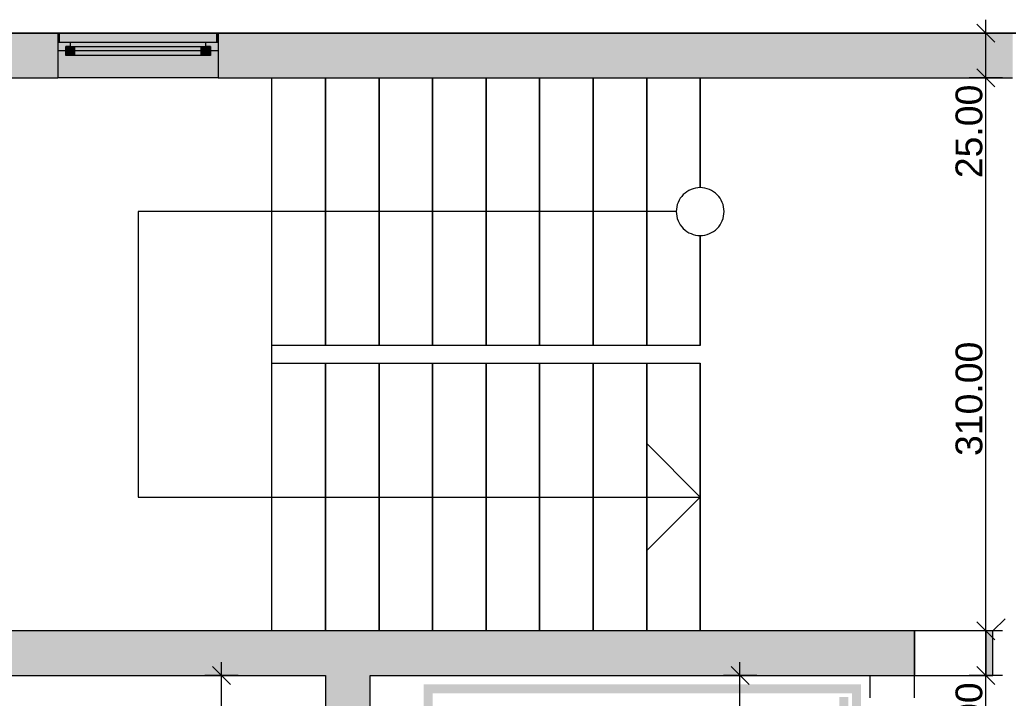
# Model space of a CAD drawing. Header units: millimetres. Extents: x 5493291 to 5652041, y -5155064 to -5098765.
# Drawn here: x 5597843 to 5603382, y -5116019 to -5112216 of the extents above; entities that cross this region are included whole.
import ezdxf

# ---------------------------------------------------------------- set-up
doc = ezdxf.new("R2010")
doc.units = ezdxf.units.MM
doc.header["$MEASUREMENT"] = 0
doc.layers.add('Drawing & Figure', color=7, linetype='Continuous')
doc.layers.add('Drawing & Figure_Pen_No__1', color=7, linetype='Continuous', lineweight=13)
doc.layers.add('Drawing & Figure_Pen_No__2', color=8, linetype='Continuous', lineweight=13)
for name, color, linetype, lineweight, true_color in [('Drawing & Figure_Pen_No__145', 7, 'Continuous', 13, 0x0077b0), ('Drawing & Figure_Pen_No__181', 7, 'Continuous', 5, 0x282828), ('Drawing & Figure_Pen_No__61', 7, 'Continuous', 13, 0x6a6a6a)]:
    doc.layers.add(name, color=color, linetype=linetype, lineweight=lineweight, true_color=true_color)
doc.styles.add('GENERATED_STYLE_2', font='arial.ttf')

msp = doc.modelspace()

# ---------------------------------------------------------------- hatches: boundary and pattern name
at = {"layer": 'Drawing & Figure', "linetype": 'Continuous', "lineweight": 0, "true_color": 0x7f7f7f}
for points in [[(5598055.7, -5112291.2), (5597755.7, -5112291.2), (5597755.7, -5112541.2), (5598055.7, -5112541.2), (5598055.7, -5112391.2), (5598055.7, -5112341.2)], [(5598955.7, -5112391.2), (5598955.7, -5112541.2), (5603406, -5112541.2), (5603406, -5112391.2), (5603406, -5112341.2), (5603406, -5112291.2), (5598955.7, -5112291.2), (5598955.7, -5112341.2)], [(5597755.7, -5115891.3), (5602856, -5115891.3), (5602856, -5115641.3), (5597755.7, -5115641.3)], [(5599805.7, -5117991.4), (5599805.7, -5115891.3), (5599556.2, -5115891.3), (5599556.2, -5117991.4)]]:
    msp.add_hatch(color=8, dxfattribs=at).paths.add_polyline_path(points)
at = {"layer": 'Drawing & Figure_Pen_No__1', "linetype": 'Continuous', "lineweight": 0, "true_color": 0xffffff}
for points in [[(5598955.7, -5112341.2), (5598955.7, -5112291.2), (5598946.2, -5112291.2), (5598065.8, -5112291.2), (5598055.7, -5112291.2), (5598055.7, -5112341.2)], [(5598055.7, -5112291.2), (5598055.7, -5112341.2), (5598065.8, -5112341.2), (5598065.8, -5112291.2)], [(5598946.2, -5112291.2), (5598946.2, -5112341.2), (5598955.7, -5112341.2), (5598955.7, -5112291.2)], [(5598055.7, -5112341.2), (5598055.7, -5112391.2), (5598055.7, -5112541.2), (5598955.7, -5112541.2), (5598955.7, -5112391.2), (5598955.7, -5112341.2)], [(5598055.7, -5112341.2), (5598055.7, -5112391.2), (5598100.9, -5112391.2), (5598100.9, -5112366.2), (5598125.8, -5112366.2), (5598125.8, -5112341.2)], [(5598100.9, -5112366.2), (5598100.9, -5112416.2), (5598150.8, -5112416.2), (5598150.8, -5112366.2)], [(5598150.8, -5112416.2), (5598860.6, -5112416.2), (5598860.6, -5112366.2), (5598886.2, -5112366.2), (5598886.2, -5112341.2), (5598125.8, -5112341.2), (5598125.8, -5112366.2), (5598150.8, -5112366.2)], [(5598150.8, -5112366.2), (5598150.8, -5112416.2), (5598860.6, -5112416.2), (5598860.6, -5112366.2)], [(5598911.1, -5112416.2), (5598911.1, -5112366.2), (5598860.6, -5112366.2), (5598860.6, -5112416.2)], [(5598955.7, -5112391.2), (5598955.7, -5112341.2), (5598886.2, -5112341.2), (5598886.2, -5112366.2), (5598911.1, -5112366.2), (5598911.1, -5112391.2)], [(5603255.8, -5115891.3), (5603296.2, -5115891.3), (5603296.2, -5115641.3), (5603255.8, -5115641.3)]]:
    msp.add_hatch(color=7, dxfattribs=at).paths.add_polyline_path(points)
at = {"layer": 'Drawing & Figure_Pen_No__1', "linetype": 'Continuous', "lineweight": 0, "true_color": 0x000000}
for points in [[(5600105.7, -5117941.4), (5602556, -5117941.4), (5602556, -5117741.4), (5602506.1, -5117741.4), (5602506.1, -5117891.4), (5600156.2, -5117891.4), (5600156.2, -5115991.3), (5602506.1, -5115991.3), (5602506.1, -5116141.3), (5602556, -5116141.3), (5602556, -5115941.3), (5600105.7, -5115941.3)], [(5602485.9, -5116511.4), (5602485.9, -5116011.3), (5602436, -5116011.3), (5602436, -5116511.4)]]:
    msp.add_hatch(color=18, dxfattribs=at).paths.add_polyline_path(points)

# ---------------------------------------------------------------- linework, layer by layer
at = {"layer": 'Drawing & Figure_Pen_No__1', "color": 7, "linetype": 'Continuous', "lineweight": 13}
for points in [[(5603255.8, -5112291.2), (5603255.8, -5112216.2)], [(5597755.7, -5112291.2), (5604655.9, -5112291.2)], [(5598055.7, -5112291.2), (5597755.7, -5112291.2)], [(5604655.9, -5112291.2), (5597755.7, -5112291.2)], [(5604655.9, -5112291.2), (5597755.7, -5112291.2)], [(5598055.7, -5112291.2), (5598055.7, -5112341.2)], [(5598055.7, -5112291.2), (5598055.7, -5112341.2)], [(5598955.7, -5112291.2), (5598955.7, -5112341.2)], [(5598955.7, -5112291.2), (5598955.7, -5112341.2)], [(5603406, -5112291.2), (5598955.7, -5112291.2)], [(5603349.6, -5112291.2), (5603162.5, -5112291.2)], [(5603255.8, -5112541.2), (5603255.8, -5112291.2)], [(5598055.7, -5112341.2), (5598055.7, -5112391.2)], [(5598955.7, -5112341.2), (5598955.7, -5112391.2)], [(5598055.7, -5112391.2), (5598055.7, -5112541.2)], [(5598955.7, -5112391.2), (5598955.7, -5112541.2)], [(5597755.7, -5112541.2), (5598055.7, -5112541.2)], [(5598955.7, -5112541.2), (5603406, -5112541.2)], [(5599255.6, -5114041.2), (5599255.6, -5112541.2)], [(5599255.6, -5115641.3), (5599255.6, -5112541.2)], [(5599556.2, -5112541.2), (5599556.2, -5114041.2)], [(5599556.2, -5114041.2), (5599556.2, -5112541.2)], [(5599856.2, -5112541.2), (5599856.2, -5114041.2)], [(5599856.2, -5114041.2), (5599856.2, -5112541.2)], [(5600156.2, -5112541.2), (5600156.2, -5114041.2)], [(5600156.2, -5114041.2), (5600156.2, -5112541.2)], [(5600456.2, -5112541.2), (5600456.2, -5114041.2)], [(5600456.2, -5114041.2), (5600456.2, -5112541.2)], [(5600756.1, -5112541.2), (5600756.1, -5114041.2)], [(5600756.1, -5114041.2), (5600756.1, -5112541.2)], [(5601056.1, -5112541.2), (5601056.1, -5114041.2)], [(5601056.1, -5114041.2), (5601056.1, -5112541.2)], [(5601356.1, -5112541.2), (5601356.1, -5114041.2)], [(5601356.1, -5114041.2), (5601356.1, -5112541.2)], [(5601656.1, -5112541.2), (5601656.1, -5113157.2)], [(5601656.1, -5113157.2), (5601656.1, -5112541.2)], [(5603349.6, -5112541.2), (5603162.5, -5112541.2)], [(5603255.8, -5115641.3), (5603255.8, -5112541.2)], [(5601521.8, -5113291.2), (5598506, -5113291.2)], [(5598506, -5113291.2), (5598506, -5114891.3)], [(5601656.1, -5114041.2), (5601656.1, -5113425.2)], [(5601656.1, -5113425.2), (5601656.1, -5114041.2)], [(5599556.2, -5114041.2), (5599255.6, -5114041.2)], [(5599856.2, -5114041.2), (5599556.2, -5114041.2)], [(5600156.2, -5114041.2), (5599856.2, -5114041.2)], [(5600456.2, -5114041.2), (5600156.2, -5114041.2)], [(5600756.1, -5114041.2), (5600456.2, -5114041.2)], [(5601056.1, -5114041.2), (5600756.1, -5114041.2)], [(5601356.1, -5114041.2), (5601056.1, -5114041.2)], [(5601656.1, -5114041.2), (5601356.1, -5114041.2)], [(5599255.6, -5114141.3), (5599556.2, -5114141.3)], [(5599255.6, -5115641.3), (5599255.6, -5114141.3)], [(5599556.2, -5114141.3), (5599556.2, -5115641.3)], [(5599556.2, -5114141.3), (5599856.2, -5114141.3)], [(5599556.2, -5115641.3), (5599556.2, -5114141.3)], [(5599856.2, -5114141.3), (5599856.2, -5115641.3)], [(5599856.2, -5114141.3), (5600156.2, -5114141.3)], [(5599856.2, -5115641.3), (5599856.2, -5114141.3)], [(5600156.2, -5114141.3), (5600156.2, -5115641.3)], [(5600156.2, -5114141.3), (5600456.2, -5114141.3)], [(5600156.2, -5115641.3), (5600156.2, -5114141.3)], [(5600456.2, -5114141.3), (5600456.2, -5115641.3)], [(5600456.2, -5114141.3), (5600756.1, -5114141.3)], [(5600456.2, -5115641.3), (5600456.2, -5114141.3)], [(5600756.1, -5114141.3), (5600756.1, -5115641.3)], [(5600756.1, -5114141.3), (5601056.1, -5114141.3)], [(5600756.1, -5115641.3), (5600756.1, -5114141.3)], [(5601056.1, -5114141.3), (5601056.1, -5115641.3)], [(5601056.1, -5114141.3), (5601356.1, -5114141.3)], [(5601056.1, -5115641.3), (5601056.1, -5114141.3)], [(5601356.1, -5114141.3), (5601356.1, -5115641.3)], [(5601356.1, -5114141.3), (5601656.1, -5114141.3)], [(5601356.1, -5115641.3), (5601356.1, -5114141.3)], [(5601656.1, -5114141.3), (5601656.1, -5115641.3)], [(5601656.1, -5115641.3), (5601656.1, -5114141.3)], [(5601656.1, -5114891.3), (5601356.1, -5114591.2)], [(5601356.1, -5114591.2), (5601356.1, -5115191.3)], [(5598506, -5114891.3), (5601656.1, -5114891.3)], [(5601356.1, -5115191.3), (5601656.1, -5114891.3)], [(5602856, -5115641.3), (5597755.7, -5115641.3)], [(5602856, -5115891.3), (5602856, -5115641.3)], [(5603255.8, -5115641.3), (5602856, -5115641.3)], [(5602856, -5115641.3), (5602856, -5115891.3)], [(5603349.6, -5115641.3), (5603162.5, -5115641.3)], [(5603255.8, -5115641.3), (5603233.8, -5115641.3)], [(5603255.8, -5115641.3), (5603233.8, -5115641.3)], [(5603255.8, -5115641.3), (5603233.8, -5115641.3)], [(5603255.8, -5115641.3), (5603255.8, -5115891.3)], [(5603255.8, -5115641.3), (5603255.8, -5115891.3)], [(5603255.8, -5115641.3), (5603255.8, -5115891.3)], [(5603255.8, -5115891.3), (5603255.8, -5115641.3)], [(5598973.5, -5115891.3), (5598973.5, -5115816.3)], [(5601878.8, -5115891.3), (5601878.8, -5115816.3)], [(5597755.7, -5115891.3), (5599556.2, -5115891.3)], [(5599067.3, -5115891.3), (5598879.6, -5115891.3)], [(5598973.5, -5117991.4), (5598973.5, -5115891.3)], [(5599556.2, -5115891.3), (5599556.2, -5117991.4)], [(5599805.7, -5115891.3), (5602856, -5115891.3)], [(5599805.7, -5117991.4), (5599805.7, -5115891.3)], [(5601972.7, -5115891.3), (5601785.6, -5115891.3)], [(5601878.8, -5117991.4), (5601878.8, -5115891.3)], [(5602605.9, -5115891.3), (5602605.9, -5116016.3)], [(5602856, -5115891.3), (5603255.8, -5115891.3)], [(5602856, -5116016.3), (5602856, -5115891.3)], [(5603349.6, -5115891.3), (5603162.5, -5115891.3)], [(5603255.8, -5115891.3), (5603233.8, -5115891.3)], [(5603255.8, -5115891.3), (5603233.8, -5115891.3)], [(5603255.8, -5115891.3), (5603233.8, -5115891.3)], [(5603255.8, -5118241.4), (5603255.8, -5115891.3)]]:
    msp.add_lwpolyline(points, dxfattribs=at)
msp.add_lwpolyline([(5601789.7, -5113291.2, 0.414214), (5601656.1, -5113157.2, 0.414214), (5601521.8, -5113291.2, 0.414214), (5601656.1, -5113425.2, 0.414214)], format="xyb", close=True, dxfattribs=at)
at = {"layer": 'Drawing & Figure_Pen_No__145', "color": 144, "linetype": 'Continuous', "lineweight": 13, "true_color": 0x0077b0}
for points in [[(5603306.3, -5112341.2), (5603205.9, -5112241.2)], [(5603205.9, -5112491.2), (5603306.3, -5112591.2)], [(5603205.9, -5115591.3), (5603306.3, -5115691.3)], [(5599023.4, -5115941.3), (5598923.6, -5115841.3)], [(5601929.3, -5115941.3), (5601828.9, -5115841.3)], [(5603205.9, -5115841.3), (5603306.3, -5115941.3)]]:
    msp.add_lwpolyline(points, dxfattribs=at)
at = {"layer": 'Drawing & Figure_Pen_No__181', "color": 250, "linetype": 'Continuous', "lineweight": 5, "true_color": 0x282828}
msp.add_lwpolyline([(5603296.2, -5115641.3), (5603363.9, -5115573.2)], dxfattribs=at)
at = {"layer": 'Drawing & Figure_Pen_No__2', "color": 8, "linetype": 'Continuous', "lineweight": 13}
for points in [[(5598955.7, -5112291.2), (5598055.7, -5112291.2)], [(5598055.7, -5112291.2), (5598055.7, -5112341.2)], [(5598065.8, -5112291.2), (5598055.7, -5112291.2)], [(5598055.7, -5112291.2), (5598055.7, -5112341.2)], [(5598055.7, -5112291.2), (5598055.7, -5112341.2)], [(5598055.7, -5112291.2), (5598055.7, -5112341.2)], [(5598946.2, -5112291.2), (5598065.8, -5112291.2)], [(5598065.8, -5112341.2), (5598065.8, -5112291.2)], [(5598946.2, -5112291.2), (5598946.2, -5112341.2)], [(5598955.7, -5112291.2), (5598946.2, -5112291.2)], [(5598955.7, -5112341.2), (5598955.7, -5112291.2)], [(5598955.7, -5112291.2), (5598955.7, -5112341.2)], [(5598955.7, -5112291.2), (5598955.7, -5112341.2)], [(5598955.7, -5112291.2), (5598955.7, -5112341.2)], [(5598055.7, -5112341.2), (5598065.8, -5112341.2)], [(5598055.7, -5112341.2), (5598125.8, -5112341.2)], [(5598055.7, -5112341.2), (5598055.7, -5112391.2)], [(5598055.7, -5112341.2), (5598055.7, -5112391.2)], [(5598125.8, -5112366.2), (5598100.9, -5112366.2)], [(5598100.9, -5112366.2), (5598100.9, -5112391.2)], [(5598100.9, -5112366.2), (5598150.8, -5112366.2)], [(5598100.9, -5112416.2), (5598100.9, -5112366.2)], [(5598125.8, -5112341.2), (5598125.8, -5112366.2)], [(5598125.8, -5112341.2), (5598886.2, -5112341.2)], [(5598150.8, -5112366.2), (5598150.8, -5112416.2)], [(5598150.8, -5112366.2), (5598860.6, -5112366.2)], [(5598860.6, -5112416.2), (5598860.6, -5112366.2)], [(5598860.6, -5112366.2), (5598911.1, -5112366.2)], [(5598886.2, -5112366.2), (5598886.2, -5112341.2)], [(5598886.2, -5112341.2), (5598955.7, -5112341.2)], [(5598911.1, -5112366.2), (5598886.2, -5112366.2)], [(5598911.1, -5112391.2), (5598911.1, -5112366.2)], [(5598911.1, -5112366.2), (5598911.1, -5112416.2)], [(5598946.2, -5112341.2), (5598955.7, -5112341.2)], [(5598955.7, -5112341.2), (5598955.7, -5112391.2)], [(5598955.7, -5112341.2), (5598955.7, -5112391.2)], [(5598100.9, -5112391.2), (5598055.7, -5112391.2)], [(5598055.7, -5112391.2), (5598055.7, -5112541.2)], [(5598150.8, -5112416.2), (5598100.9, -5112416.2)], [(5598860.6, -5112391.2), (5598150.8, -5112391.2)], [(5598860.6, -5112416.2), (5598150.8, -5112416.2)], [(5598860.6, -5112416.2), (5598150.8, -5112416.2)], [(5598911.1, -5112416.2), (5598860.6, -5112416.2)], [(5598955.7, -5112391.2), (5598911.1, -5112391.2)], [(5598955.7, -5112391.2), (5598955.7, -5112541.2)], [(5598955.7, -5112541.2), (5598055.7, -5112541.2)]]:
    msp.add_lwpolyline(points, dxfattribs=at)
at = {"layer": 'Drawing & Figure_Pen_No__61', "color": 251, "linetype": 'Continuous', "lineweight": 13, "true_color": 0x6a6a6a}
for points in [[(5603296.2, -5115641.3), (5603255.8, -5115641.3)], [(5603255.8, -5115641.3), (5603255.8, -5115891.3)], [(5603296.2, -5115891.3), (5603296.2, -5115641.3)], [(5603255.8, -5115891.3), (5603296.2, -5115891.3)]]:
    msp.add_lwpolyline(points, dxfattribs=at)

# ---------------------------------------------------------------- texts
at = {"layer": 'Drawing & Figure_Pen_No__1', "color": 7, "linetype": 'Continuous', "lineweight": 13, "char_height": 150.005, "attachment_point": 7, "rotation": 90, "style": 'GENERATED_STYLE_2'}
for s, insert in [('\\A1;{\\pql;\\fArial|b0|i0|c0|p0;\\W1.000000;25.00}', (5603238.5, -5113104.1)), ('\\A1;{\\pql;\\fArial|b0|i0|c0|p0;\\W1.000000;310.00}', (5603238.6, -5114661.1)), ('\\A1;{\\pql;\\fArial|b0|i0|c0|p0;\\W1.000000;25.00}', (5603238.5, -5116454.3))]:
    msp.add_mtext(s, dxfattribs=dict(at, insert=insert))

doc.saveas('drawing.dxf')
